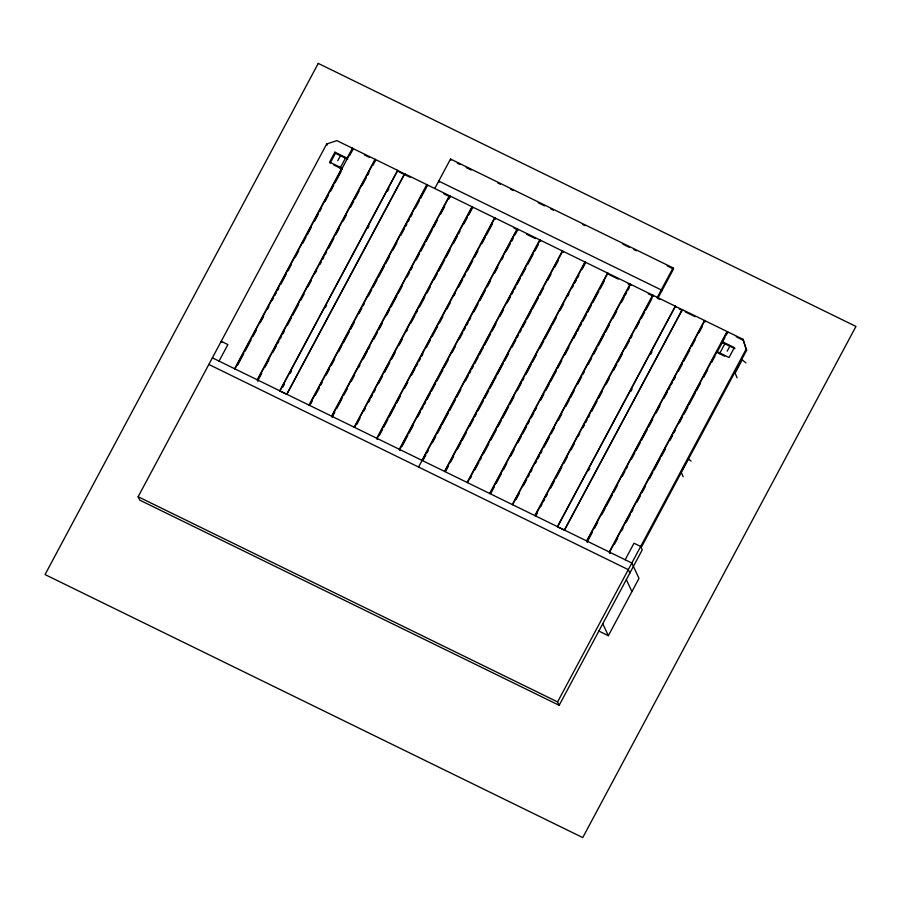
<?xml version="1.0" encoding="UTF-8"?>
<svg xmlns="http://www.w3.org/2000/svg" width="901" height="901" viewBox="0 0 901 901"><rect width="100%" height="100%" fill="white"/><g stroke="black" fill="none" stroke-linecap="round" stroke-linejoin="round"><path stroke-width="1.35" d="M625.159 559.769L634 543.224L640.667 546.49L642.244 549.869L559.172 705.303L139.711 500.111L138.135 496.733L326.68 143.991L336.884 140.635L352.46 148.26L352.967 149.329L349.644 155.535M219.044 361.11L227.885 344.576L221.207 341.31L221.714 342.38M334.609 152.866L347.662 159.252L347.155 158.182L334.924 152.19L329.62 162.112L341.862 168.104L342.357 169.174L333.787 164.984M330.115 163.194L335.42 153.271L334.924 152.19M337.774 160.671L340.432 155.715M340.127 168.093L345.432 158.159M234.62 368.723L341.862 168.104M347.155 158.182L352.46 148.26M234.958 368.892L352.798 148.417L375.053 159.308L375.548 160.378L372.901 165.334M237.774 364.849L243.732 353.699M245.049 351.221L251.007 340.082M253.001 336.366L256.312 330.171M260.276 322.738L263.588 316.544M267.563 309.122L268.881 306.644M272.192 300.45L273.521 297.972M274.839 295.494L276.168 293.016M277.485 290.539L278.814 288.061M280.797 284.344L286.09 274.445M288.083 270.728L291.395 264.534M295.359 257.1L298.67 250.906M302.646 243.484L305.957 237.29M307.275 234.812L311.25 227.379M314.562 221.184L318.526 213.762M319.855 211.284L321.173 208.807M325.148 201.374L328.46 195.179M330.442 191.463L333.753 185.279M335.082 182.802L341.029 171.652M375.053 159.308L257.213 379.772L257.709 380.853L261.684 373.419M264.995 367.225L268.971 359.792M272.935 352.359L276.247 346.164M277.576 343.686L278.893 341.209M280.222 338.742L281.54 336.264M282.869 333.787L284.187 331.309M287.498 325.115L291.474 317.681M292.802 315.204L298.76 304.054M300.743 300.337L304.054 294.143M308.029 286.721L311.329 280.526M315.305 273.093L316.634 270.615M319.945 264.421L321.263 261.943M322.592 259.465L323.91 256.988M325.238 254.51L326.556 252.032M328.55 248.316L333.843 238.416M335.825 234.699L339.136 228.505M343.112 221.072L346.423 214.877M350.399 207.444L353.699 201.25M355.028 198.772L359.003 191.35M362.315 185.155L366.279 177.722M367.608 175.244L368.926 172.767M279.794 390.82L397.634 170.357L375.379 159.466L257.54 379.94L258.046 381.01M282.948 386.946L284.265 384.468M290.223 373.318L291.552 370.84M325.317 307.669L326.635 305.191M367.687 228.404L369.005 225.926M387.543 191.249L388.872 188.771M286.755 394.221L404.594 173.758L426.837 184.637L427.344 185.719M309.009 405.112L426.837 184.637M309.336 405.27L427.175 184.806L449.43 195.686L449.926 196.767L448.608 199.245M310.834 403.704L312.151 401.227M315.463 395.032L319.438 387.61M320.756 385.132L322.085 382.655M326.061 375.221L329.361 369.027M331.354 365.31L334.665 359.116M338.63 351.683L341.941 345.488M343.27 343.022L349.228 331.872M350.545 329.394L354.521 321.961M359.161 313.289L361.808 308.333M363.126 305.856L364.454 303.378M368.419 295.956L371.73 289.762M373.059 287.284L377.035 279.851M378.352 277.373L384.31 266.223M385.639 263.745L389.604 256.312M392.915 250.118L396.89 242.696M400.866 235.262L404.177 229.068M405.495 226.59L406.824 224.112M408.142 221.635L409.471 219.157M410.788 216.679L412.117 214.201M415.429 208.007L419.393 200.574M420.722 198.107L426.68 186.957M434.811 188.433L450.523 159.038L673.047 267.89L673.543 268.971L657.831 298.366M449.43 195.686L331.591 416.161L332.086 417.231L334.744 412.275M331.928 416.318L449.757 195.855L472.011 206.734L472.518 207.816L468.543 215.249M336.726 408.558L342.02 398.659M344.002 394.942L347.313 388.748M351.289 381.314L354.6 375.12M358.575 367.687L359.893 365.209M363.204 359.015L367.18 351.593M368.498 349.115L369.827 346.637M373.802 339.204L377.102 333.01M379.096 329.293L382.407 323.099M386.371 315.665L389.683 309.471M391.011 307.004L396.969 295.855M398.287 293.377L402.263 285.944M406.903 277.271L409.55 272.316M410.867 269.838L412.196 267.36M416.172 259.939L419.472 253.744M420.801 251.266L424.776 243.833M426.094 241.355L432.052 230.206M433.381 227.728L437.345 220.294M440.657 214.1L444.632 206.678M354.172 427.209L472.011 206.734M354.51 427.367L472.349 206.903L494.604 217.783L495.1 218.864M356.661 424.562L359.972 418.368M363.948 410.946L365.265 408.468M368.577 402.274L369.906 399.796M371.223 397.318L372.552 394.841M373.881 392.363L375.199 389.885M378.51 383.691L382.486 376.258M384.468 372.541L389.761 362.641M391.755 358.925L395.055 352.73M399.03 345.297L402.342 339.103M406.317 331.669L407.635 329.192M410.946 322.997L414.922 315.575M416.239 313.097L417.568 310.62M419.551 306.903L424.855 296.992M426.837 293.275L430.149 287.081M434.124 279.648L437.424 273.454M438.753 270.987L444.711 259.837M446.04 257.359L450.004 249.926M453.316 243.732L457.291 236.299M458.609 233.821L459.938 231.343M463.914 223.91L467.225 217.727M494.604 217.783L376.764 438.258L377.26 439.328M515.045 234.868L517.692 229.913L517.185 228.831L494.931 217.952L377.102 438.415L377.598 439.497M379.253 435.611L382.565 429.417M383.882 426.95L387.858 419.517M389.176 417.039L395.134 405.889M396.463 403.411L400.438 395.978M404.403 388.545L407.714 382.351M411.689 374.929L415.001 368.734M416.318 366.256L417.647 363.779M418.965 361.301L420.294 358.823M421.623 356.345L422.941 353.868M426.252 347.673L430.227 340.24M432.21 336.524L437.503 326.624M439.497 322.907L442.808 316.713M446.772 309.28L450.083 303.085M454.059 295.652L455.377 293.174M458.688 286.98L462.663 279.558M463.992 277.08L465.31 274.602M467.292 270.886L472.597 260.975M474.579 257.258L477.89 251.064M481.866 243.63L485.177 237.436M486.495 234.97L492.453 223.82M517.185 228.831L399.346 449.306L399.853 450.376M540.273 240.961L539.778 239.88L517.523 229L399.684 449.464L400.179 450.545M401.835 446.659L407.793 435.521M409.122 433.043L413.086 425.61M417.726 416.938L420.373 411.982M421.702 409.505L423.019 407.027M424.348 404.549L425.666 402.071M426.995 399.594L430.306 393.399M431.624 390.933L435.6 383.499M436.917 381.022L442.887 369.872M444.204 367.394L448.18 359.961M452.144 352.528L455.455 346.333M459.431 338.911L462.742 332.717M464.06 330.239L465.389 327.761M466.718 325.284L468.036 322.806M469.365 320.328L470.682 317.85M473.994 311.656L477.969 304.223M479.951 300.506L485.245 290.606M487.238 286.89L490.549 280.695M494.514 273.262L497.825 267.068M501.801 259.634L503.13 257.157M506.43 250.962L510.405 243.54M511.734 241.063L513.052 238.585M421.938 460.355L539.778 239.88M418.571 467.045L422.107 460.434M422.265 460.512L540.104 240.049L562.359 250.94L562.866 252.01M423.098 460.186L425.745 455.23M427.074 452.752L428.392 450.286M432.367 442.853L435.679 436.658M437.661 432.942L440.972 426.747M442.301 424.27L448.259 413.12M449.576 410.642L455.534 399.503M456.863 397.026L460.839 389.592M465.468 380.92L468.115 375.965M469.444 373.487L470.761 371.009M472.09 368.532L473.408 366.054M474.737 363.576L478.048 357.382M479.366 354.915L483.341 347.482M484.67 345.004L490.628 333.854M491.946 331.377L495.922 323.943M499.897 316.51L503.197 310.316M507.173 302.894L510.484 296.699M511.813 294.222L513.131 291.744M514.46 289.266L515.777 286.788M517.106 284.311L520.418 278.116M521.735 275.638L525.711 268.205M527.693 264.489L532.998 254.589M534.98 250.872L538.291 244.678M444.52 471.403L562.359 250.94M444.857 471.561L562.697 251.097L584.952 261.988L585.447 263.058L582.136 269.253M445.68 471.234L448.338 466.279M450.32 462.573L453.631 456.379M457.607 448.946L460.907 442.751M462.236 440.274L466.211 432.84M469.522 426.646L473.487 419.213M474.816 416.735L476.133 414.269M478.127 410.552L483.42 400.641M484.749 398.163L488.714 390.73M490.043 388.252L496 377.102M497.318 374.625L503.276 363.486M504.605 361.008L508.581 353.575M511.881 347.381L515.856 339.947M517.185 337.47L518.503 334.992M519.832 332.514L521.15 330.036M522.479 327.559L525.79 321.364M527.108 318.886L531.083 311.464M532.412 308.987L538.37 297.837M539.688 295.359L543.663 287.926M547.639 280.493L550.95 274.298M554.915 266.876L558.226 260.682M467.112 482.452L584.952 261.988M467.439 482.609L585.278 262.146L607.533 273.037L608.029 274.107M470.254 478.566L471.583 476.088M474.895 469.905L478.859 462.472M480.188 459.994L481.517 457.517M483.499 453.8L488.792 443.889M490.775 440.172L496.079 430.261M498.062 426.556L501.373 420.362M502.702 417.884L508.66 406.734M509.977 404.256L513.953 396.823M517.264 390.629L521.229 383.195M522.557 380.718L523.875 378.251M525.869 374.534L531.162 364.623M532.491 362.146L536.455 354.712M539.767 348.518L543.742 341.085M545.06 338.607L551.018 327.468M552.347 324.991L556.322 317.557M560.287 310.124L563.598 303.93M567.574 296.497L568.903 294.019M572.203 287.824L573.532 285.347M574.861 282.869L576.178 280.402M577.507 277.925L578.825 275.447M489.694 493.5L607.533 273.037M490.031 493.658L607.871 273.194L630.114 284.085L630.621 285.155L628.143 283.95M490.854 493.331L494.165 487.137M496.158 483.432L501.452 473.521M503.434 469.804L506.745 463.61M510.721 456.176L514.032 449.982M517.996 442.549L521.307 436.366M522.636 433.888L526.612 426.455M527.93 423.977L529.259 421.499M531.241 417.782L533.888 412.827M535.217 410.349L536.534 407.871M540.51 400.438L543.821 394.244M545.803 390.527L549.114 384.344M550.443 381.866L556.401 370.716M557.719 368.239L561.695 360.805M565.006 354.611L568.97 347.178M573.61 338.517L576.257 333.561M577.586 331.084L578.904 328.606M580.233 326.128L581.55 323.65M582.879 321.173L586.191 314.978M587.508 312.501L591.484 305.067M592.813 302.59L598.771 291.451M600.089 288.973L604.064 281.54M512.286 504.549L630.114 284.085M512.613 504.706L630.452 284.243L652.707 295.134L653.202 296.204L648.258 293.782M516.093 499.424L519.404 493.241M523.38 485.808L526.68 479.614M528.009 477.136L529.337 474.658M530.655 472.18L531.984 469.703M535.295 463.508L536.613 461.03M537.942 458.553L539.26 456.075M540.589 453.597L541.906 451.119M543.9 447.414L549.193 437.503M551.175 433.786L554.487 427.592M558.462 420.159L561.774 413.964M565.738 406.531L569.049 400.348M570.378 397.87L574.354 390.437M577.665 384.243L581.629 376.809M582.958 374.332L584.276 371.854M588.252 364.421L591.563 358.226M593.545 354.51L596.856 348.327M598.185 345.849L604.143 334.699M605.461 332.221L609.436 324.788M612.748 318.594L616.723 311.16M621.352 302.499L623.999 297.544M625.328 295.066L626.645 292.588M627.974 290.111L629.292 287.633M534.867 515.597L652.707 295.134M535.205 515.755L653.045 295.291L675.288 306.182L675.795 307.252M536.027 515.428L537.356 512.951M540.668 506.767L541.985 504.29M543.314 501.812L544.632 499.334M545.961 496.856L547.29 494.379M550.59 488.184L554.565 480.751M555.894 478.273L561.852 467.123M563.835 463.407L567.146 457.224M571.121 449.79L574.433 443.596M578.397 436.163L579.726 433.685M583.037 427.491L584.355 425.013M585.684 422.535L587.002 420.057M588.33 417.58L589.648 415.102M591.642 411.397L596.935 401.486M598.917 397.769L602.228 391.575M606.204 384.141L609.515 377.947M613.491 370.514L616.791 364.331M618.12 361.853L622.095 354.42M625.407 348.225L629.371 340.792M630.7 338.314L632.018 335.836M635.993 328.403L639.305 322.209M641.287 318.492L644.598 312.309M645.927 309.831L651.885 298.681M657.336 297.285L673.047 267.89M557.449 526.646L675.288 306.182M588.409 470.75L589.727 468.272M630.779 391.473L632.097 388.995M650.635 354.318L651.964 351.84M564.409 530.047L682.248 309.584L704.503 320.463L704.999 321.533M704.503 320.463L586.664 540.938L587.159 542.008L592.453 532.097M726.262 335.059L727.591 332.593L727.084 331.512L704.83 320.632L586.99 541.096L587.497 542.165M594.446 528.38L597.757 522.186M601.722 514.753L605.033 508.569M606.362 506.092L612.32 494.942M613.637 492.464L617.613 485.031M622.253 476.359L624.9 471.403M626.218 468.925L627.547 466.448M631.511 459.026L634.822 452.831M636.151 450.354L640.127 442.92M641.444 440.443L647.402 429.293M648.731 426.815L652.696 419.382M656.007 413.199L659.982 405.765M663.958 398.332L667.269 392.138M668.587 389.66L669.916 387.182M671.234 384.704L672.563 382.227M673.88 379.749L675.209 377.271M678.521 371.077L682.496 363.655M683.814 361.177L689.772 350.027M691.754 346.311L695.065 340.116M699.041 332.683L702.352 326.489M727.084 331.512L609.245 551.986L609.752 553.056M641.174 547.571L746.636 350.252L742.998 339.294L727.422 331.681L722.118 341.603L734.36 347.583L729.055 357.506L716.813 351.514L609.583 552.144L610.078 553.214M614.381 544.384L617.692 538.19M621.667 530.757L622.985 528.279M626.296 522.096L630.272 514.662M631.59 512.185L632.919 509.707M636.894 502.274L640.206 496.079M642.188 492.363L645.499 486.168M649.463 478.735L652.774 472.552M654.103 470.074L660.061 458.924M661.39 456.447L665.355 449.013M669.995 440.341L672.642 435.386M673.959 432.908L675.288 430.43M679.264 423.008L682.564 416.814M683.893 414.336L687.868 406.903M689.186 404.425L695.144 393.275M696.473 390.797L700.449 383.364M703.749 377.181L707.724 369.748M711.7 362.315L715.011 356.12M716.329 353.642L724.933 337.537M719.539 353.688L724.843 343.765M727.197 351.165L729.844 346.209M559.172 705.303L557.595 701.924L746.141 349.171L742.998 339.294M681.809 470.851L688.24 458.823L691.056 461.087M598.636 630.948L608.355 635.701L638.989 578.374L631.838 563.035L212.377 357.843M457.348 163.205L459.87 164.444M466.189 167.541L471.246 170.007M497.803 182.993L500.325 184.232M510.45 189.187L512.973 190.415M538.257 202.793L544.587 205.879M550.905 208.976L553.439 210.215M582.519 224.439L585.042 225.678M622.974 244.227L629.292 247.325M633.91 249.577L636.41 250.805M667.224 265.874L673.543 268.971M364.421 154.938L369.365 157.36M399.301 172.001L403.93 174.265M410.034 177.249L405.09 174.828L404.594 173.758M443.743 193.738L449.926 196.767M513.975 228.099L516.453 229.304M526.68 234.305L535.329 238.54M609.605 274.873L618.255 279.107M657.246 298.186L659.723 299.391M679.275 308.953L682.744 310.654L682.248 309.584M685.222 311.859L695.11 316.701M736.308 336.85L743.494 340.375M721.51 342.132L734.856 348.653L734.36 347.583M718.536 353.192L724.663 356.188M208.841 364.454L628.301 569.646L629.878 573.025M138.135 496.733L557.595 701.924M745.949 362.866L742.187 359.848L735.115 373.082L737.074 377.789M746.141 349.171L746.636 350.252M727.422 331.681L727.918 332.751M722.118 341.603L722.613 342.673M704.83 320.632L705.337 321.702M716.813 351.514L717.32 352.595M661.762 291.012L661.266 289.942L438.742 181.09L439.238 182.16M653.045 295.291L653.54 296.361M630.452 284.243L630.959 285.313M607.871 273.194L608.366 274.264M562.697 251.097L563.193 252.167M540.104 240.049L540.611 241.119M517.523 229L518.019 230.07M494.931 217.952L495.437 219.022M450.523 159.038L451.018 160.119M472.349 206.903L472.845 207.973M449.757 195.855L450.263 196.925M626.341 579.636L631.916 591.608M427.175 184.806L427.671 185.876M397.634 170.357L398.141 171.427M602.769 623.729L608.355 635.701M352.798 148.417L353.293 149.498M326.68 143.991L327.176 145.061M681.167 472.045L683.127 476.764M318.256 63.408L45.05 574.568L582.744 837.592L855.95 326.432L318.256 63.408M397.701 170.514L279.873 390.978L286.822 394.379L404.662 173.916L397.701 170.514M675.367 306.329L557.528 526.803L564.476 530.205L682.316 309.73L675.367 306.329"/></g></svg>
